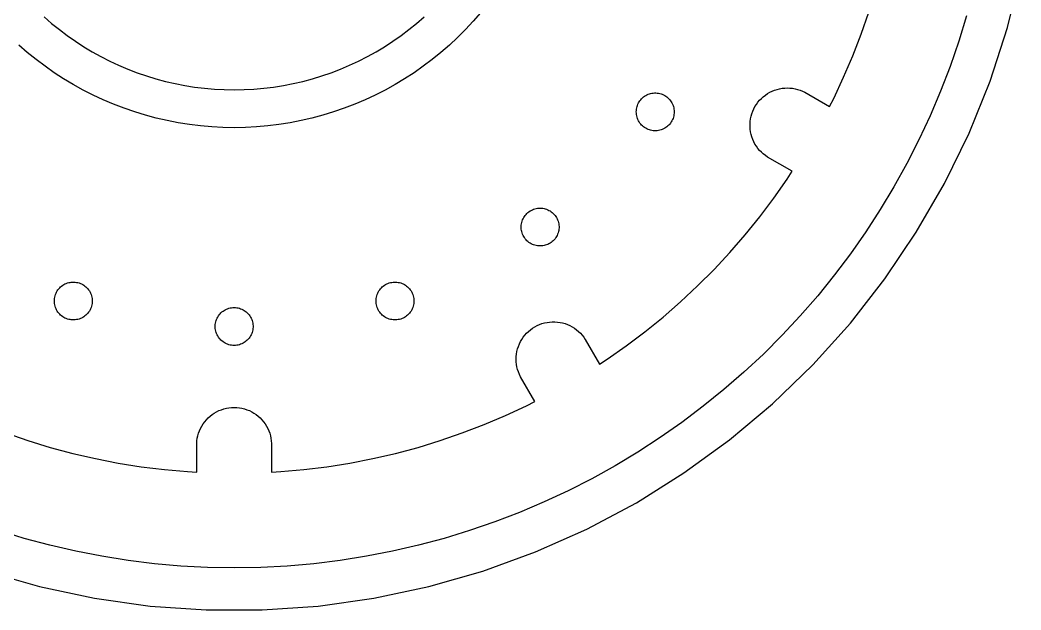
# Model space of a CAD drawing. Header units: metres. Extents: x -85 to 85, y -85 to 155.
# Drawn here: x -22.6 to 83.1, y -84.9 to -22.6 of the extents above; entities that cross this region are included whole.
import ezdxf

# ---------------------------------------------------------------- set-up
doc = ezdxf.new("R2010")
doc.units = ezdxf.units.M

msp = doc.modelspace()

# ---------------------------------------------------------------- linework, layer by layer
for p, q in [((81.7072, -23.4292), (83.1425, -17.6725)), ((26.0455, -21.8548), (25.2669, -22.7504)), ((66.2483, -24.1124), (67.0495, -21.7857)), ((77.3816, -22.1888), (76.56, -24.8759)), ((-20.0739, -22.2943), (-19.2836, -22.9813)), ((-19.2836, -22.9813), (-18.4698, -23.6403)), ((18.4698, -23.6403), (19.2836, -22.9813)), ((19.2836, -22.9813), (20.0739, -22.2943)), ((25.2669, -22.7504), (24.4576, -23.6184)), ((-18.4698, -23.6403), (-17.6336, -24.2705)), ((-17.6336, -24.2705), (-16.7758, -24.8711)), ((16.7758, -24.8711), (17.6336, -24.2705)), ((17.6336, -24.2705), (18.4698, -23.6403)), ((24.4576, -23.6184), (23.6184, -24.4576)), ((65.3665, -26.4098), (66.2483, -24.1124)), ((79.8739, -29.0717), (81.7072, -23.4292)), ((-21.8548, -26.0455), (-22.7504, -25.2669)), ((-16.7758, -24.8711), (-15.8976, -25.4414)), ((15.8976, -25.4414), (16.7758, -24.8711)), ((22.7504, -25.2669), (21.8548, -26.0455)), ((23.6184, -24.4576), (22.7504, -25.2669)), ((76.56, -24.8759), (75.6453, -27.5326)), ((-20.9325, -26.7924), (-21.8548, -26.0455)), ((-15.8976, -25.4414), (-15, -25.9808)), ((-15, -25.9808), (-14.0841, -26.4884)), ((14.0841, -26.4884), (15, -25.9808)), ((15, -25.9808), (15.8976, -25.4414)), ((21.8548, -26.0455), (20.9325, -26.7924)), ((64.405, -28.6749), (65.3665, -26.4098)), ((-19.9847, -27.5066), (-20.9325, -26.7924)), ((-14.0841, -26.4884), (-13.1511, -26.9638)), ((-13.1511, -26.9638), (-12.2021, -27.4064)), ((-12.2021, -27.4064), (-11.2382, -27.8155)), ((11.2382, -27.8155), (12.2021, -27.4064)), ((12.2021, -27.4064), (13.1511, -26.9638)), ((13.1511, -26.9638), (14.0841, -26.4884)), ((20.9325, -26.7924), (19.9847, -27.5066)), ((-19.0126, -28.1873), (-19.9847, -27.5066)), ((-18.0173, -28.8336), (-19.0126, -28.1873)), ((-11.2382, -27.8155), (-10.2606, -28.1908)), ((-10.2606, -28.1908), (-9.27051, -28.5317)), ((-9.27051, -28.5317), (-8.26912, -28.8379)), ((8.26912, -28.8379), (9.27051, -28.5317)), ((9.27051, -28.5317), (10.2606, -28.1908)), ((10.2606, -28.1908), (11.2382, -27.8155)), ((19.0126, -28.1873), (18.0173, -28.8336)), ((19.9847, -27.5066), (19.0126, -28.1873)), ((75.6453, -27.5326), (74.6383, -30.1558)), ((-17, -29.4449), (-18.0173, -28.8336)), ((-15.962, -30.0202), (-17, -29.4449)), ((-8.26912, -28.8379), (-7.25766, -29.1089)), ((-7.25766, -29.1089), (-6.23735, -29.3444)), ((-6.23735, -29.3444), (-5.20944, -29.5442)), ((-5.20944, -29.5442), (-4.17519, -29.708)), ((4.17519, -29.708), (5.20944, -29.5442)), ((5.20944, -29.5442), (6.23735, -29.3444)), ((6.23735, -29.3444), (7.25766, -29.1089)), ((7.25766, -29.1089), (8.26912, -28.8379)), ((17, -29.4449), (15.962, -30.0202)), ((18.0173, -28.8336), (17, -29.4449)), ((63.365, -30.9052), (64.405, -28.6749)), ((77.6514, -34.5726), (79.8739, -29.0717)), ((-14.9046, -30.559), (-15.962, -30.0202)), ((-13.829, -31.0605), (-14.9046, -30.559)), ((-4.17519, -29.708), (-3.13585, -29.8357)), ((-3.13585, -29.8357), (-2.09269, -29.9269)), ((-2.09269, -29.9269), (-1.04698, -29.9817)), ((-1.04698, -29.9817), (0, -30)), ((0, -30), (1.04698, -29.9817)), ((1.04698, -29.9817), (2.09269, -29.9269)), ((2.09269, -29.9269), (3.13585, -29.8357)), ((3.13585, -29.8357), (4.17519, -29.708)), ((14.9046, -30.559), (13.829, -31.0605)), ((15.962, -30.0202), (14.9046, -30.559)), ((43.2646, -30.7522), (43.3775, -30.6701)), ((43.3775, -30.6701), (43.4959, -30.5961)), ((43.4959, -30.5961), (43.6192, -30.5306)), ((43.6192, -30.5306), (43.7467, -30.4738)), ((43.7467, -30.4738), (43.8779, -30.4261)), ((43.8779, -30.4261), (44.0121, -30.3876)), ((44.0121, -30.3876), (44.1486, -30.3586)), ((44.1486, -30.3586), (44.2869, -30.3391)), ((44.2869, -30.3391), (44.4261, -30.3294)), ((44.4261, -30.3294), (44.5657, -30.3294)), ((44.5657, -30.3294), (44.705, -30.3391)), ((44.705, -30.3391), (44.8432, -30.3586)), ((44.8432, -30.3586), (44.9798, -30.3876)), ((44.9798, -30.3876), (45.114, -30.4261)), ((45.114, -30.4261), (45.2451, -30.4738)), ((45.2451, -30.4738), (45.3727, -30.5306)), ((45.3727, -30.5306), (45.4959, -30.5961)), ((45.4959, -30.5961), (45.6143, -30.6701)), ((45.6143, -30.6701), (45.7273, -30.7522)), ((55.9177, -30.7241), (56.135, -30.5544)), ((56.135, -30.5544), (56.3635, -30.4002)), ((56.3635, -30.4002), (56.6023, -30.2624)), ((56.6023, -30.2624), (56.8501, -30.1415)), ((56.8501, -30.1415), (57.1057, -30.0382)), ((57.1057, -30.0382), (57.3679, -29.953)), ((57.3679, -29.953), (57.6355, -29.8863)), ((57.6355, -29.8863), (57.907, -29.8384)), ((57.907, -29.8384), (58.1812, -29.8096)), ((58.1812, -29.8096), (58.4567, -29.8)), ((58.4567, -29.8), (58.7323, -29.8096)), ((58.7323, -29.8096), (59.0064, -29.8384)), ((59.0064, -29.8384), (59.278, -29.8863)), ((59.278, -29.8863), (59.5455, -29.953)), ((59.5455, -29.953), (59.8077, -30.0382)), ((59.8077, -30.0382), (60.0633, -30.1415)), ((60.0633, -30.1415), (60.3111, -30.2624)), ((60.3111, -30.2624), (62.9239, -31.7708)), ((74.6383, -30.1558), (73.5404, -32.7423)), ((-12.7366, -31.5243), (-13.829, -31.0605)), ((-11.6287, -31.9495), (-12.7366, -31.5243)), ((12.7366, -31.5243), (11.6287, -31.9495)), ((13.829, -31.0605), (12.7366, -31.5243)), ((42.5734, -31.7769), (42.6165, -31.6441)), ((42.6165, -31.6441), (42.6688, -31.5147)), ((42.6688, -31.5147), (42.73, -31.3892)), ((42.73, -31.3892), (42.7998, -31.2683)), ((42.7998, -31.2683), (42.8779, -31.1526)), ((42.8779, -31.1526), (42.9638, -31.0426)), ((42.9638, -31.0426), (43.0573, -30.9389)), ((43.0573, -30.9389), (43.1577, -30.8419)), ((43.1577, -30.8419), (43.2646, -30.7522)), ((45.7273, -30.7522), (45.8342, -30.8419)), ((45.8342, -30.8419), (45.9346, -30.9389)), ((45.9346, -30.9389), (46.028, -31.0426)), ((46.028, -31.0426), (46.114, -31.1526)), ((46.114, -31.1526), (46.192, -31.2683)), ((46.192, -31.2683), (46.2618, -31.3892)), ((46.2618, -31.3892), (46.323, -31.5147)), ((46.323, -31.5147), (46.3753, -31.6441)), ((46.3753, -31.6441), (46.4185, -31.7769)), ((55.0359, -31.775), (55.182, -31.5412)), ((55.182, -31.5412), (55.3441, -31.3181)), ((55.3441, -31.3181), (55.5213, -31.1069)), ((55.5213, -31.1069), (55.7128, -30.9086)), ((55.7128, -30.9086), (55.9177, -30.7241)), ((62.9239, -31.7708), (63.365, -30.9052)), ((-10.5066, -32.3359), (-11.6287, -31.9495)), ((-9.37167, -32.6829), (-10.5066, -32.3359)), ((-8.22534, -32.9901), (-9.37167, -32.6829)), ((9.37167, -32.6829), (8.22534, -32.9901)), ((10.5066, -32.3359), (9.37167, -32.6829)), ((11.6287, -31.9495), (10.5066, -32.3359)), ((42.4959, -32.3282), (42.5008, -32.1887)), ((42.5008, -32.4677), (42.4959, -32.3282)), ((42.5008, -32.1887), (42.5154, -32.0498)), ((42.5154, -32.6065), (42.5008, -32.4677)), ((42.5154, -32.0498), (42.5396, -31.9124)), ((42.5396, -32.744), (42.5154, -32.6065)), ((42.5396, -31.9124), (42.5734, -31.7769)), ((42.5734, -32.8795), (42.5396, -32.744)), ((46.4185, -31.7769), (46.4522, -31.9124)), ((46.4522, -32.744), (46.4185, -32.8795)), ((46.4522, -31.9124), (46.4765, -32.0498)), ((46.4765, -32.6065), (46.4522, -32.744)), ((46.4765, -32.0498), (46.4911, -32.1887)), ((46.4911, -32.4677), (46.4765, -32.6065)), ((46.4911, -32.1887), (46.4959, -32.3282)), ((46.4959, -32.3282), (46.4911, -32.4677)), ((54.624, -32.7944), (54.7, -32.5294)), ((54.7, -32.5294), (54.7943, -32.2703)), ((54.7943, -32.2703), (54.9065, -32.0184)), ((54.9065, -32.0184), (55.0359, -31.775)), ((73.5404, -32.7423), (72.3529, -35.2889)), ((-7.069, -33.257), (-8.22534, -32.9901)), ((-5.90404, -33.4835), (-7.069, -33.257)), ((-4.73188, -33.6691), (-5.90404, -33.4835)), ((-3.55397, -33.8137), (-4.73188, -33.6691)), ((-2.37172, -33.9172), (-3.55397, -33.8137)), ((3.55397, -33.8137), (2.37172, -33.9172)), ((4.73188, -33.6691), (3.55397, -33.8137)), ((5.90404, -33.4835), (4.73188, -33.6691)), ((7.069, -33.257), (5.90404, -33.4835)), ((8.22534, -32.9901), (7.069, -33.257)), ((42.6165, -33.0122), (42.5734, -32.8795)), ((42.6688, -33.1417), (42.6165, -33.0122)), ((42.73, -33.2671), (42.6688, -33.1417)), ((42.7998, -33.388), (42.73, -33.2671)), ((42.8779, -33.5038), (42.7998, -33.388)), ((42.9638, -33.6138), (42.8779, -33.5038)), ((43.0573, -33.7175), (42.9638, -33.6138)), ((43.1577, -33.8145), (43.0573, -33.7175)), ((43.2646, -33.9042), (43.1577, -33.8145)), ((45.8342, -33.8145), (45.7273, -33.9042)), ((45.9346, -33.7175), (45.8342, -33.8145)), ((46.028, -33.6138), (45.9346, -33.7175)), ((46.114, -33.5038), (46.028, -33.6138)), ((46.192, -33.388), (46.114, -33.5038)), ((46.2618, -33.2671), (46.192, -33.388)), ((46.323, -33.1417), (46.2618, -33.2671)), ((46.3753, -33.0122), (46.323, -33.1417)), ((46.4185, -32.8795), (46.3753, -33.0122)), ((54.5091, -33.6121), (54.5284, -33.3371)), ((54.5091, -33.8879), (54.5091, -33.6121)), ((54.5284, -33.3371), (54.5667, -33.0641)), ((54.5667, -33.0641), (54.624, -32.7944)), ((-1.18658, -33.9793), (-2.37172, -33.9172)), ((0, -34), (-1.18658, -33.9793)), ((1.18658, -33.9793), (0, -34)), ((2.37172, -33.9172), (1.18658, -33.9793)), ((43.3775, -33.9863), (43.2646, -33.9042)), ((43.4959, -34.0602), (43.3775, -33.9863)), ((43.6192, -34.1258), (43.4959, -34.0602)), ((43.7467, -34.1826), (43.6192, -34.1258)), ((43.8779, -34.2303), (43.7467, -34.1826)), ((44.0121, -34.2688), (43.8779, -34.2303)), ((44.1486, -34.2978), (44.0121, -34.2688)), ((44.2869, -34.3172), (44.1486, -34.2978)), ((44.4261, -34.327), (44.2869, -34.3172)), ((44.5657, -34.327), (44.4261, -34.327)), ((44.705, -34.3172), (44.5657, -34.327)), ((44.8432, -34.2978), (44.705, -34.3172)), ((44.9798, -34.2688), (44.8432, -34.2978)), ((45.114, -34.2303), (44.9798, -34.2688)), ((45.2451, -34.1826), (45.114, -34.2303)), ((45.3727, -34.1258), (45.2451, -34.1826)), ((45.4959, -34.0602), (45.3727, -34.1258)), ((45.6143, -33.9863), (45.4959, -34.0602)), ((45.7273, -33.9042), (45.6143, -33.9863)), ((54.5284, -34.1629), (54.5091, -33.8879)), ((54.5667, -34.4359), (54.5284, -34.1629)), ((54.624, -34.7056), (54.5667, -34.4359)), ((54.7, -34.9706), (54.624, -34.7056)), ((75.0505, -39.9051), (77.6514, -34.5726)), ((54.7943, -35.2297), (54.7, -34.9706)), ((54.9065, -35.4816), (54.7943, -35.2297)), ((55.0359, -35.725), (54.9065, -35.4816)), ((55.182, -35.9588), (55.0359, -35.725)), ((55.3441, -36.1819), (55.182, -35.9588)), ((72.3529, -35.2889), (71.0773, -37.7925)), ((55.5213, -36.3931), (55.3441, -36.1819)), ((55.7128, -36.5914), (55.5213, -36.3931)), ((55.9177, -36.7759), (55.7128, -36.5914)), ((56.135, -36.9456), (55.9177, -36.7759)), ((56.3635, -37.0998), (56.135, -36.9456)), ((58.9763, -38.6083), (56.3635, -37.0998)), ((71.0773, -37.7925), (69.715, -40.25)), ((58.4471, -39.4231), (58.9763, -38.6083)), ((57.0357, -41.4389), (58.4471, -39.4231)), ((72.0841, -45.0431), (75.0505, -39.9051)), ((69.715, -40.25), (68.2679, -42.6585)), ((55.5548, -43.4041), (57.0357, -41.4389)), ((30.6701, -43.3775), (30.7522, -43.2646)), ((30.7522, -43.2646), (30.8419, -43.1577)), ((30.8419, -43.1577), (30.9389, -43.0573)), ((30.9389, -43.0573), (31.0426, -42.9638)), ((31.0426, -42.9638), (31.1526, -42.8779)), ((31.1526, -42.8779), (31.2683, -42.7998)), ((31.2683, -42.7998), (31.3892, -42.73)), ((31.3892, -42.73), (31.5147, -42.6688)), ((31.5147, -42.6688), (31.6441, -42.6165)), ((31.6441, -42.6165), (31.7769, -42.5734)), ((31.7769, -42.5734), (31.9124, -42.5396)), ((31.9124, -42.5396), (32.0498, -42.5154)), ((32.0498, -42.5154), (32.1887, -42.5008)), ((32.1887, -42.5008), (32.3282, -42.4959)), ((32.3282, -42.4959), (32.4677, -42.5008)), ((32.4677, -42.5008), (32.6065, -42.5154)), ((32.6065, -42.5154), (32.744, -42.5396)), ((32.744, -42.5396), (32.8795, -42.5734)), ((32.8795, -42.5734), (33.0122, -42.6165)), ((33.0122, -42.6165), (33.1417, -42.6688)), ((33.1417, -42.6688), (33.2671, -42.73)), ((33.2671, -42.73), (33.388, -42.7998)), ((33.388, -42.7998), (33.5038, -42.8779)), ((33.5038, -42.8779), (33.6138, -42.9638)), ((33.6138, -42.9638), (33.7175, -43.0573)), ((33.7175, -43.0573), (33.8145, -43.1577)), ((33.8145, -43.1577), (33.9042, -43.2646)), ((33.9042, -43.2646), (33.9863, -43.3775)), ((68.2679, -42.6585), (66.7375, -45.015)), ((30.3294, -44.4261), (30.3391, -44.2869)), ((30.3391, -44.2869), (30.3586, -44.1486)), ((30.3586, -44.1486), (30.3876, -44.0121)), ((30.3876, -44.0121), (30.4261, -43.8779)), ((30.4261, -43.8779), (30.4738, -43.7467)), ((30.4738, -43.7467), (30.5306, -43.6192)), ((30.5306, -43.6192), (30.5961, -43.4959)), ((30.5961, -43.4959), (30.6701, -43.3775)), ((33.9863, -43.3775), (34.0602, -43.4959)), ((34.0602, -43.4959), (34.1258, -43.6192)), ((34.1258, -43.6192), (34.1826, -43.7467)), ((34.1826, -43.7467), (34.2303, -43.8779)), ((34.2303, -43.8779), (34.2688, -44.0121)), ((34.2688, -44.0121), (34.2978, -44.1486)), ((34.2978, -44.1486), (34.3172, -44.2869)), ((34.3172, -44.2869), (34.327, -44.4261)), ((54.0061, -45.3165), (55.5548, -43.4041)), ((30.3294, -44.5657), (30.3294, -44.4261)), ((30.3391, -44.705), (30.3294, -44.5657)), ((30.3586, -44.8432), (30.3391, -44.705)), ((30.3876, -44.9798), (30.3586, -44.8432)), ((30.4261, -45.114), (30.3876, -44.9798)), ((30.4738, -45.2451), (30.4261, -45.114)), ((30.5306, -45.3727), (30.4738, -45.2451)), ((30.5961, -45.4959), (30.5306, -45.3727)), ((34.1258, -45.3727), (34.0602, -45.4959)), ((34.1826, -45.2451), (34.1258, -45.3727)), ((34.2303, -45.114), (34.1826, -45.2451)), ((34.2688, -44.9798), (34.2303, -45.114)), ((34.2978, -44.8432), (34.2688, -44.9798)), ((34.3172, -44.705), (34.2978, -44.8432)), ((34.327, -44.5657), (34.3172, -44.705)), ((34.327, -44.4261), (34.327, -44.5657)), ((52.3917, -47.1737), (54.0061, -45.3165)), ((66.7375, -45.015), (65.1259, -47.3167)), ((68.7664, -49.9617), (72.0841, -45.0431)), ((30.6701, -45.6143), (30.5961, -45.4959)), ((30.7522, -45.7273), (30.6701, -45.6143)), ((30.8419, -45.8342), (30.7522, -45.7273)), ((30.9389, -45.9346), (30.8419, -45.8342)), ((31.0426, -46.028), (30.9389, -45.9346)), ((31.1526, -46.114), (31.0426, -46.028)), ((31.2683, -46.192), (31.1526, -46.114)), ((31.3892, -46.2618), (31.2683, -46.192)), ((31.5147, -46.323), (31.3892, -46.2618)), ((31.6441, -46.3753), (31.5147, -46.323)), ((31.7769, -46.4185), (31.6441, -46.3753)), ((31.9124, -46.4522), (31.7769, -46.4185)), ((32.0498, -46.4765), (31.9124, -46.4522)), ((32.1887, -46.4911), (32.0498, -46.4765)), ((32.3282, -46.4959), (32.1887, -46.4911)), ((32.4677, -46.4911), (32.3282, -46.4959)), ((32.6065, -46.4765), (32.4677, -46.4911)), ((32.744, -46.4522), (32.6065, -46.4765)), ((32.8795, -46.4185), (32.744, -46.4522)), ((33.0122, -46.3753), (32.8795, -46.4185)), ((33.1417, -46.323), (33.0122, -46.3753)), ((33.2671, -46.2618), (33.1417, -46.323)), ((33.388, -46.192), (33.2671, -46.2618)), ((33.5038, -46.114), (33.388, -46.192)), ((33.6138, -46.028), (33.5038, -46.114)), ((33.7175, -45.9346), (33.6138, -46.028)), ((33.8145, -45.8342), (33.7175, -45.9346)), ((33.9042, -45.7273), (33.8145, -45.8342)), ((33.9863, -45.6143), (33.9042, -45.7273)), ((34.0602, -45.4959), (33.9863, -45.6143)), ((50.7135, -48.9734), (52.3917, -47.1737)), ((65.1259, -47.3167), (63.4349, -49.5607)), ((48.9734, -50.7135), (50.7135, -48.9734)), ((63.4349, -49.5607), (61.6666, -51.7444)), ((-18.3342, -50.8218), (-18.2273, -50.7321)), ((-18.2273, -50.7321), (-18.1143, -50.65)), ((-18.1143, -50.65), (-17.9959, -50.5761)), ((-17.9959, -50.5761), (-17.8727, -50.5105)), ((-17.8727, -50.5105), (-17.7451, -50.4537)), ((-17.7451, -50.4537), (-17.614, -50.406)), ((-17.614, -50.406), (-17.4798, -50.3675)), ((-17.4798, -50.3675), (-17.3432, -50.3385)), ((-17.3432, -50.3385), (-17.205, -50.3191)), ((-17.205, -50.3191), (-17.0657, -50.3093)), ((-17.0657, -50.3093), (-16.9261, -50.3093)), ((-16.9261, -50.3093), (-16.7869, -50.3191)), ((-16.7869, -50.3191), (-16.6486, -50.3385)), ((-16.6486, -50.3385), (-16.5121, -50.3675)), ((-16.5121, -50.3675), (-16.3779, -50.406)), ((-16.3779, -50.406), (-16.2467, -50.4537)), ((-16.2467, -50.4537), (-16.1192, -50.5105)), ((-16.1192, -50.5105), (-15.9959, -50.5761)), ((-15.9959, -50.5761), (-15.8775, -50.65)), ((-15.8775, -50.65), (-15.7646, -50.7321)), ((-15.7646, -50.7321), (-15.6577, -50.8218)), ((15.6577, -50.8218), (15.7646, -50.7321)), ((15.7646, -50.7321), (15.8775, -50.65)), ((15.8775, -50.65), (15.9959, -50.5761)), ((15.9959, -50.5761), (16.1192, -50.5105)), ((16.1192, -50.5105), (16.2467, -50.4537)), ((16.2467, -50.4537), (16.3779, -50.406)), ((16.3779, -50.406), (16.5121, -50.3675)), ((16.5121, -50.3675), (16.6486, -50.3385)), ((16.6486, -50.3385), (16.7869, -50.3191)), ((16.7869, -50.3191), (16.9261, -50.3093)), ((16.9261, -50.3093), (17.0657, -50.3093)), ((17.0657, -50.3093), (17.205, -50.3191)), ((17.205, -50.3191), (17.3432, -50.3385)), ((17.3432, -50.3385), (17.4798, -50.3675)), ((17.4798, -50.3675), (17.614, -50.406)), ((17.614, -50.406), (17.7451, -50.4537)), ((17.7451, -50.4537), (17.8727, -50.5105)), ((17.8727, -50.5105), (17.9959, -50.5761)), ((17.9959, -50.5761), (18.1143, -50.65)), ((18.1143, -50.65), (18.2273, -50.7321)), ((18.2273, -50.7321), (18.3342, -50.8218)), ((47.1737, -52.3917), (48.9734, -50.7135)), ((65.1138, -54.6369), (68.7664, -49.9617)), ((-18.9522, -51.8923), (-18.9185, -51.7568)), ((-18.9185, -51.7568), (-18.8753, -51.6241)), ((-18.8753, -51.6241), (-18.823, -51.4946)), ((-18.823, -51.4946), (-18.7618, -51.3692)), ((-18.7618, -51.3692), (-18.692, -51.2483)), ((-18.692, -51.2483), (-18.614, -51.1325)), ((-18.614, -51.1325), (-18.528, -51.0225)), ((-18.528, -51.0225), (-18.4346, -50.9188)), ((-18.4346, -50.9188), (-18.3342, -50.8218)), ((-15.6577, -50.8218), (-15.5573, -50.9188)), ((-15.5573, -50.9188), (-15.4638, -51.0225)), ((-15.4638, -51.0225), (-15.3779, -51.1325)), ((-15.3779, -51.1325), (-15.2998, -51.2483)), ((-15.2998, -51.2483), (-15.23, -51.3692)), ((-15.23, -51.3692), (-15.1688, -51.4946)), ((-15.1688, -51.4946), (-15.1165, -51.6241)), ((-15.1165, -51.6241), (-15.0734, -51.7568)), ((-15.0734, -51.7568), (-15.0396, -51.8923)), ((15.0396, -51.8923), (15.0734, -51.7568)), ((15.0734, -51.7568), (15.1165, -51.6241)), ((15.1165, -51.6241), (15.1688, -51.4946)), ((15.1688, -51.4946), (15.23, -51.3692)), ((15.23, -51.3692), (15.2998, -51.2483)), ((15.2998, -51.2483), (15.3779, -51.1325)), ((15.3779, -51.1325), (15.4638, -51.0225)), ((15.4638, -51.0225), (15.5573, -50.9188)), ((15.5573, -50.9188), (15.6577, -50.8218)), ((18.3342, -50.8218), (18.4346, -50.9188)), ((18.4346, -50.9188), (18.528, -51.0225)), ((18.528, -51.0225), (18.614, -51.1325)), ((18.614, -51.1325), (18.692, -51.2483)), ((18.692, -51.2483), (18.7618, -51.3692)), ((18.7618, -51.3692), (18.823, -51.4946)), ((18.823, -51.4946), (18.8753, -51.6241)), ((18.8753, -51.6241), (18.9185, -51.7568)), ((18.9185, -51.7568), (18.9522, -51.8923)), ((61.6666, -51.7444), (59.8232, -53.865)), ((-18.9959, -52.3081), (-18.9911, -52.1686)), ((-18.9911, -52.4476), (-18.9959, -52.3081)), ((-18.9911, -52.1686), (-18.9765, -52.0298)), ((-18.9765, -52.5865), (-18.9911, -52.4476)), ((-18.9765, -52.0298), (-18.9522, -51.8923)), ((-18.9522, -52.7239), (-18.9765, -52.5865)), ((-18.9185, -52.8594), (-18.9522, -52.7239)), ((-18.8753, -52.9921), (-18.9185, -52.8594)), ((-15.0734, -52.8594), (-15.1165, -52.9921)), ((-15.0396, -52.7239), (-15.0734, -52.8594)), ((-15.0396, -51.8923), (-15.0154, -52.0298)), ((-15.0154, -52.5865), (-15.0396, -52.7239)), ((-15.0154, -52.0298), (-15.0008, -52.1686)), ((-15.0008, -52.4476), (-15.0154, -52.5865)), ((-15.0008, -52.1686), (-14.9959, -52.3081)), ((-14.9959, -52.3081), (-15.0008, -52.4476)), ((14.9959, -52.3081), (15.0008, -52.1686)), ((15.0008, -52.4476), (14.9959, -52.3081)), ((15.0008, -52.1686), (15.0154, -52.0298)), ((15.0154, -52.5865), (15.0008, -52.4476)), ((15.0154, -52.0298), (15.0396, -51.8923)), ((15.0396, -52.7239), (15.0154, -52.5865)), ((15.0734, -52.8594), (15.0396, -52.7239)), ((15.1165, -52.9921), (15.0734, -52.8594)), ((18.9185, -52.8594), (18.8753, -52.9921)), ((18.9522, -52.7239), (18.9185, -52.8594)), ((18.9522, -51.8923), (18.9765, -52.0298)), ((18.9765, -52.5865), (18.9522, -52.7239)), ((18.9765, -52.0298), (18.9911, -52.1686)), ((18.9911, -52.4476), (18.9765, -52.5865)), ((18.9911, -52.1686), (18.9959, -52.3081)), ((18.9959, -52.3081), (18.9911, -52.4476)), ((45.3165, -54.0061), (47.1737, -52.3917)), ((-18.823, -53.1216), (-18.8753, -52.9921)), ((-18.7618, -53.2471), (-18.823, -53.1216)), ((-18.692, -53.3679), (-18.7618, -53.2471)), ((-18.614, -53.4837), (-18.692, -53.3679)), ((-18.528, -53.5937), (-18.614, -53.4837)), ((-18.4346, -53.6974), (-18.528, -53.5937)), ((-18.3342, -53.7944), (-18.4346, -53.6974)), ((-18.2273, -53.8841), (-18.3342, -53.7944)), ((-18.1143, -53.9662), (-18.2273, -53.8841)), ((-15.7646, -53.8841), (-15.8775, -53.9662)), ((-15.6577, -53.7944), (-15.7646, -53.8841)), ((-15.5573, -53.6974), (-15.6577, -53.7944)), ((-15.4638, -53.5937), (-15.5573, -53.6974)), ((-15.3779, -53.4837), (-15.4638, -53.5937)), ((-15.2998, -53.3679), (-15.3779, -53.4837)), ((-15.23, -53.2471), (-15.2998, -53.3679)), ((-15.1688, -53.1216), (-15.23, -53.2471)), ((-15.1165, -52.9921), (-15.1688, -53.1216)), ((-1.73205, -54), (-1.65807, -53.8816)), ((-1.65807, -53.8816), (-1.57602, -53.7687)), ((-1.57602, -53.7687), (-1.48629, -53.6617)), ((-1.48629, -53.6617), (-1.38932, -53.5613)), ((-1.38932, -53.5613), (-1.28557, -53.4679)), ((-1.28557, -53.4679), (-1.17557, -53.382)), ((-1.17557, -53.382), (-1.05984, -53.3039)), ((-1.05984, -53.3039), (-0.938943, -53.2341)), ((-0.938943, -53.2341), (-0.813473, -53.1729)), ((-0.813473, -53.1729), (-0.68404, -53.1206)), ((-0.68404, -53.1206), (-0.551274, -53.0775)), ((-0.551274, -53.0775), (-0.415823, -53.0437)), ((-0.415823, -53.0437), (-0.278346, -53.0195)), ((-0.278346, -53.0195), (-0.139512, -53.0049)), ((-0.139512, -53.0049), (0, -53)), ((0, -53), (0.139512, -53.0049)), ((0.139512, -53.0049), (0.278346, -53.0195)), ((0.278346, -53.0195), (0.415823, -53.0437)), ((0.415823, -53.0437), (0.551274, -53.0775)), ((0.551274, -53.0775), (0.68404, -53.1206)), ((0.68404, -53.1206), (0.813473, -53.1729)), ((0.813473, -53.1729), (0.938943, -53.2341)), ((0.938943, -53.2341), (1.05984, -53.3039)), ((1.05984, -53.3039), (1.17557, -53.382)), ((1.17557, -53.382), (1.28557, -53.4679)), ((1.28557, -53.4679), (1.38932, -53.5613)), ((1.38932, -53.5613), (1.48629, -53.6617)), ((1.48629, -53.6617), (1.57602, -53.7687)), ((1.57602, -53.7687), (1.65807, -53.8816)), ((1.65807, -53.8816), (1.73205, -54)), ((15.1688, -53.1216), (15.1165, -52.9921)), ((15.23, -53.2471), (15.1688, -53.1216)), ((15.2998, -53.3679), (15.23, -53.2471)), ((15.3779, -53.4837), (15.2998, -53.3679)), ((15.4638, -53.5937), (15.3779, -53.4837)), ((15.5573, -53.6974), (15.4638, -53.5937)), ((15.6577, -53.7944), (15.5573, -53.6974)), ((15.7646, -53.8841), (15.6577, -53.7944)), ((15.8775, -53.9662), (15.7646, -53.8841)), ((18.2273, -53.8841), (18.1143, -53.9662)), ((18.3342, -53.7944), (18.2273, -53.8841)), ((18.4346, -53.6974), (18.3342, -53.7944)), ((18.528, -53.5937), (18.4346, -53.6974)), ((18.614, -53.4837), (18.528, -53.5937)), ((18.692, -53.3679), (18.614, -53.4837)), ((18.7618, -53.2471), (18.692, -53.3679)), ((18.823, -53.1216), (18.7618, -53.2471)), ((18.8753, -52.9921), (18.823, -53.1216)), ((59.8232, -53.865), (57.9069, -55.92)), ((-17.9959, -54.0402), (-18.1143, -53.9662)), ((-17.8727, -54.1057), (-17.9959, -54.0402)), ((-17.7451, -54.1625), (-17.8727, -54.1057)), ((-17.614, -54.2102), (-17.7451, -54.1625)), ((-17.4798, -54.2487), (-17.614, -54.2102)), ((-17.3432, -54.2777), (-17.4798, -54.2487)), ((-17.205, -54.2972), (-17.3432, -54.2777)), ((-17.0657, -54.3069), (-17.205, -54.2972)), ((-16.9261, -54.3069), (-17.0657, -54.3069)), ((-16.7869, -54.2972), (-16.9261, -54.3069)), ((-16.6486, -54.2777), (-16.7869, -54.2972)), ((-16.5121, -54.2487), (-16.6486, -54.2777)), ((-16.3779, -54.2102), (-16.5121, -54.2487)), ((-16.2467, -54.1625), (-16.3779, -54.2102)), ((-16.1192, -54.1057), (-16.2467, -54.1625)), ((-15.9959, -54.0402), (-16.1192, -54.1057)), ((-15.8775, -53.9662), (-15.9959, -54.0402)), ((-1.99878, -54.9302), (-1.98904, -54.7909)), ((-1.99878, -55.0698), (-1.99878, -54.9302)), ((-1.98904, -54.7909), (-1.96961, -54.6527)), ((-1.96961, -54.6527), (-1.94059, -54.5162)), ((-1.94059, -54.5162), (-1.90211, -54.382)), ((-1.90211, -54.382), (-1.85437, -54.2508)), ((-1.85437, -54.2508), (-1.79759, -54.1233)), ((-1.79759, -54.1233), (-1.73205, -54)), ((1.73205, -54), (1.79759, -54.1233)), ((1.79759, -54.1233), (1.85437, -54.2508)), ((1.85437, -54.2508), (1.90211, -54.382)), ((1.90211, -54.382), (1.94059, -54.5162)), ((1.94059, -54.5162), (1.96961, -54.6527)), ((1.96961, -54.6527), (1.98904, -54.7909)), ((1.98904, -54.7909), (1.99878, -54.9302)), ((1.99878, -54.9302), (1.99878, -55.0698)), ((15.9959, -54.0402), (15.8775, -53.9662)), ((16.1192, -54.1057), (15.9959, -54.0402)), ((16.2467, -54.1625), (16.1192, -54.1057)), ((16.3779, -54.2102), (16.2467, -54.1625)), ((16.5121, -54.2487), (16.3779, -54.2102)), ((16.6486, -54.2777), (16.5121, -54.2487)), ((16.7869, -54.2972), (16.6486, -54.2777)), ((16.9261, -54.3069), (16.7869, -54.2972)), ((17.0657, -54.3069), (16.9261, -54.3069)), ((17.205, -54.2972), (17.0657, -54.3069)), ((17.3432, -54.2777), (17.205, -54.2972)), ((17.4798, -54.2487), (17.3432, -54.2777)), ((17.614, -54.2102), (17.4798, -54.2487)), ((17.7451, -54.1625), (17.614, -54.2102)), ((17.8727, -54.1057), (17.7451, -54.1625)), ((17.9959, -54.0402), (17.8727, -54.1057)), ((18.1143, -53.9662), (17.9959, -54.0402)), ((31.775, -55.0359), (32.0184, -54.9065)), ((32.0184, -54.9065), (32.2703, -54.7943)), ((32.2703, -54.7943), (32.5294, -54.7)), ((32.5294, -54.7), (32.7944, -54.624)), ((32.7944, -54.624), (33.0641, -54.5667)), ((33.0641, -54.5667), (33.3371, -54.5284)), ((33.3371, -54.5284), (33.6121, -54.5091)), ((33.6121, -54.5091), (33.8879, -54.5091)), ((33.8879, -54.5091), (34.1629, -54.5284)), ((34.1629, -54.5284), (34.4359, -54.5667)), ((34.4359, -54.5667), (34.7056, -54.624)), ((34.7056, -54.624), (34.9706, -54.7)), ((34.9706, -54.7), (35.2297, -54.7943)), ((35.2297, -54.7943), (35.4816, -54.9065)), ((35.4816, -54.9065), (35.725, -55.0359)), ((43.4041, -55.5548), (45.3165, -54.0061)), ((61.1439, -59.046), (65.1138, -54.6369)), ((-1.98904, -55.2091), (-1.99878, -55.0698)), ((-1.96961, -55.3473), (-1.98904, -55.2091)), ((-1.94059, -55.4838), (-1.96961, -55.3473)), ((-1.90211, -55.618), (-1.94059, -55.4838)), ((-1.85437, -55.7492), (-1.90211, -55.618)), ((-1.79759, -55.8767), (-1.85437, -55.7492)), ((-1.73205, -56), (-1.79759, -55.8767)), ((-1.65807, -56.1184), (-1.73205, -56)), ((1.73205, -56), (1.65807, -56.1184)), ((1.79759, -55.8767), (1.73205, -56)), ((1.85437, -55.7492), (1.79759, -55.8767)), ((1.90211, -55.618), (1.85437, -55.7492)), ((1.94059, -55.4838), (1.90211, -55.618)), ((1.96961, -55.3473), (1.94059, -55.4838)), ((1.98904, -55.2091), (1.96961, -55.3473)), ((1.99878, -55.0698), (1.98904, -55.2091)), ((30.5544, -56.135), (30.7241, -55.9177)), ((30.7241, -55.9177), (30.9086, -55.7128)), ((30.9086, -55.7128), (31.1069, -55.5213)), ((31.1069, -55.5213), (31.3181, -55.3441)), ((31.3181, -55.3441), (31.5412, -55.182)), ((31.5412, -55.182), (31.775, -55.0359)), ((35.725, -55.0359), (35.9588, -55.182)), ((35.9588, -55.182), (36.1819, -55.3441)), ((36.1819, -55.3441), (36.3931, -55.5213)), ((36.3931, -55.5213), (36.5914, -55.7128)), ((36.5914, -55.7128), (36.7759, -55.9177)), ((36.7759, -55.9177), (36.9456, -56.135)), ((41.4389, -57.0357), (43.4041, -55.5548)), ((57.9069, -55.92), (55.92, -57.9069)), ((-1.57602, -56.2313), (-1.65807, -56.1184)), ((-1.48629, -56.3383), (-1.57602, -56.2313)), ((-1.38932, -56.4387), (-1.48629, -56.3383)), ((-1.28557, -56.5321), (-1.38932, -56.4387)), ((-1.17557, -56.618), (-1.28557, -56.5321)), ((-1.05984, -56.6961), (-1.17557, -56.618)), ((-0.938943, -56.7659), (-1.05984, -56.6961)), ((-0.813473, -56.8271), (-0.938943, -56.7659)), ((-0.68404, -56.8794), (-0.813473, -56.8271)), ((-0.551274, -56.9225), (-0.68404, -56.8794)), ((-0.415823, -56.9563), (-0.551274, -56.9225)), ((-0.278346, -56.9805), (-0.415823, -56.9563)), ((-0.139512, -56.9951), (-0.278346, -56.9805)), ((0, -57), (-0.139512, -56.9951)), ((0.139512, -56.9951), (0, -57)), ((0.278346, -56.9805), (0.139512, -56.9951)), ((0.415823, -56.9563), (0.278346, -56.9805)), ((0.551274, -56.9225), (0.415823, -56.9563)), ((0.68404, -56.8794), (0.551274, -56.9225)), ((0.813473, -56.8271), (0.68404, -56.8794)), ((0.938943, -56.7659), (0.813473, -56.8271)), ((1.05984, -56.6961), (0.938943, -56.7659)), ((1.17557, -56.618), (1.05984, -56.6961)), ((1.28557, -56.5321), (1.17557, -56.618)), ((1.38932, -56.4387), (1.28557, -56.5321)), ((1.48629, -56.3383), (1.38932, -56.4387)), ((1.57602, -56.2313), (1.48629, -56.3383)), ((1.65807, -56.1184), (1.57602, -56.2313)), ((29.953, -57.3679), (30.0382, -57.1057)), ((30.0382, -57.1057), (30.1415, -56.8501)), ((30.1415, -56.8501), (30.2624, -56.6023)), ((30.2624, -56.6023), (30.4002, -56.3635)), ((30.4002, -56.3635), (30.5544, -56.135)), ((36.9456, -56.135), (37.0998, -56.3635)), ((37.0998, -56.3635), (38.6083, -58.9763)), ((39.4231, -58.4471), (41.4389, -57.0357)), ((29.8096, -58.1812), (29.8384, -57.907)), ((29.8384, -57.907), (29.8863, -57.6355)), ((29.8863, -57.6355), (29.953, -57.3679)), ((55.92, -57.9069), (53.865, -59.8232)), ((29.8, -58.4567), (29.8096, -58.1812)), ((29.8096, -58.7323), (29.8, -58.4567)), ((29.8384, -59.0064), (29.8096, -58.7323)), ((29.8863, -59.278), (29.8384, -59.0064)), ((38.6083, -58.9763), (39.4231, -58.4471)), ((56.8761, -63.1673), (61.1439, -59.046)), ((29.953, -59.5455), (29.8863, -59.278)), ((30.0382, -59.8077), (29.953, -59.5455)), ((30.1415, -60.0633), (30.0382, -59.8077)), ((30.2624, -60.3111), (30.1415, -60.0633)), ((53.865, -59.8232), (51.7444, -61.6666)), ((31.7708, -62.9239), (30.2624, -60.3111)), ((51.7444, -61.6666), (49.5607, -63.4349)), ((28.6749, -64.405), (30.9052, -63.365)), ((30.9052, -63.365), (31.7708, -62.9239)), ((49.5607, -63.4349), (47.3167, -65.1259)), ((52.3312, -66.9809), (56.8761, -63.1673)), ((-2.7439, -64.6586), (-2.53901, -64.4741)), ((-2.53901, -64.4741), (-2.32175, -64.3044)), ((-2.32175, -64.3044), (-2.09318, -64.1502)), ((-2.09318, -64.1502), (-1.85441, -64.0124)), ((-1.85441, -64.0124), (-1.60661, -63.8915)), ((-1.60661, -63.8915), (-1.35098, -63.7882)), ((-1.35098, -63.7882), (-1.08877, -63.703)), ((-1.08877, -63.703), (-0.821251, -63.6363)), ((-0.821251, -63.6363), (-0.549733, -63.5884)), ((-0.549733, -63.5884), (-0.275537, -63.5596)), ((-0.275537, -63.5596), (0, -63.55)), ((0, -63.55), (0.275537, -63.5596)), ((0.275537, -63.5596), (0.549733, -63.5884)), ((0.549733, -63.5884), (0.821251, -63.6363)), ((0.821251, -63.6363), (1.08877, -63.703)), ((1.08877, -63.703), (1.35098, -63.7882)), ((1.35098, -63.7882), (1.60661, -63.8915)), ((1.60661, -63.8915), (1.85441, -64.0124)), ((1.85441, -64.0124), (2.09318, -64.1502)), ((2.09318, -64.1502), (2.32175, -64.3044)), ((2.32175, -64.3044), (2.53901, -64.4741)), ((2.53901, -64.4741), (2.7439, -64.6586)), ((26.4098, -65.3665), (28.6749, -64.405)), ((-3.55024, -65.7684), (-3.4208, -65.525)), ((-3.4208, -65.525), (-3.2747, -65.2912)), ((-3.2747, -65.2912), (-3.11264, -65.0681)), ((-3.11264, -65.0681), (-2.93542, -64.8569)), ((-2.93542, -64.8569), (-2.7439, -64.6586)), ((2.7439, -64.6586), (2.93542, -64.8569)), ((2.93542, -64.8569), (3.11264, -65.0681)), ((3.11264, -65.0681), (3.2747, -65.2912)), ((3.2747, -65.2912), (3.4208, -65.525)), ((3.4208, -65.525), (3.55024, -65.7684)), ((24.1124, -66.2483), (26.4098, -65.3665)), ((47.3167, -65.1259), (45.015, -66.7375)), ((-24.1124, -66.2483), (-21.7857, -67.0495)), ((-3.88999, -66.8141), (-3.83267, -66.5444)), ((-3.83267, -66.5444), (-3.75667, -66.2794)), ((-3.75667, -66.2794), (-3.66238, -66.0203)), ((-3.66238, -66.0203), (-3.55024, -65.7684)), ((3.55024, -65.7684), (3.66238, -66.0203)), ((3.66238, -66.0203), (3.75667, -66.2794)), ((3.75667, -66.2794), (3.83267, -66.5444)), ((3.83267, -66.5444), (3.88999, -66.8141)), ((21.7857, -67.0495), (24.1124, -66.2483)), ((-21.7857, -67.0495), (-19.4324, -67.7689)), ((-3.94759, -67.3621), (-3.92836, -67.0871)), ((-3.94759, -70.3791), (-3.94759, -67.3621)), ((-3.92836, -67.0871), (-3.88999, -66.8141)), ((3.88999, -66.8141), (3.92836, -67.0871)), ((3.92836, -67.0871), (3.94759, -67.3621)), ((3.94759, -67.3621), (3.94759, -70.3791)), ((19.4324, -67.7689), (21.7857, -67.0495)), ((45.015, -66.7375), (42.6585, -68.2679)), ((47.5314, -70.4682), (52.3312, -66.9809)), ((-19.4324, -67.7689), (-17.0555, -68.4058)), ((-17.0555, -68.4058), (-14.6578, -68.9594)), ((14.6578, -68.9594), (17.0555, -68.4058)), ((17.0555, -68.4058), (19.4324, -67.7689)), ((42.6585, -68.2679), (40.25, -69.715)), ((-14.6578, -68.9594), (-12.2422, -69.4289)), ((-12.2422, -69.4289), (-9.8117, -69.8139)), ((9.8117, -69.8139), (12.2422, -69.4289)), ((12.2422, -69.4289), (14.6578, -68.9594)), ((40.25, -69.715), (37.7925, -71.0773)), ((-9.8117, -69.8139), (-7.36926, -70.1138)), ((-7.36926, -70.1138), (-4.91783, -70.3283)), ((-4.91783, -70.3283), (-3.94759, -70.3791)), ((3.94759, -70.3791), (4.91783, -70.3283)), ((4.91783, -70.3283), (7.36926, -70.1138)), ((7.36926, -70.1138), (9.8117, -69.8139)), ((42.5, -73.6122), (47.5314, -70.4682)), ((37.7925, -71.0773), (35.2889, -72.3529)), ((35.2889, -72.3529), (32.7423, -73.5404)), ((32.7423, -73.5404), (30.1558, -74.6383)), ((37.2615, -76.3975), (42.5, -73.6122)), ((30.1558, -74.6383), (27.5326, -75.6453)), ((27.5326, -75.6453), (24.8759, -76.56)), ((-22.1888, -77.3816), (-24.8759, -76.56)), ((24.8759, -76.56), (22.1888, -77.3816)), ((31.8416, -78.8106), (37.2615, -76.3975)), ((-19.4747, -78.1088), (-22.1888, -77.3816)), ((-16.7369, -78.7409), (-19.4747, -78.1088)), ((19.4747, -78.1088), (16.7369, -78.7409)), ((22.1888, -77.3816), (19.4747, -78.1088)), ((-13.9787, -79.277), (-16.7369, -78.7409)), ((-11.2034, -79.7166), (-13.9787, -79.277)), ((13.9787, -79.277), (11.2034, -79.7166)), ((16.7369, -78.7409), (13.9787, -79.277)), ((26.2664, -80.8398), (31.8416, -78.8106)), ((-8.41454, -80.059), (-11.2034, -79.7166)), ((-5.6154, -80.3039), (-8.41454, -80.059)), ((-2.80941, -80.451), (-5.6154, -80.3039)), ((5.6154, -80.3039), (2.80941, -80.451)), ((8.41454, -80.059), (5.6154, -80.3039)), ((11.2034, -79.7166), (8.41454, -80.059)), ((-26.2664, -80.8398), (-20.5634, -82.4751)), ((0, -80.5), (-2.80941, -80.451)), ((2.80941, -80.451), (0, -80.5)), ((20.5634, -82.4751), (26.2664, -80.8398)), ((-20.5634, -82.4751), (-14.7601, -83.7087)), ((14.7601, -83.7087), (20.5634, -82.4751)), ((-14.7601, -83.7087), (-8.88492, -84.5344)), ((-8.88492, -84.5344), (-2.96646, -84.9482)), ((2.96646, -84.9482), (8.88492, -84.5344)), ((8.88492, -84.5344), (14.7601, -83.7087)), ((-2.96646, -84.9482), (2.96646, -84.9482))]:
    msp.add_line(p, q)

doc.saveas('drawing.dxf')
